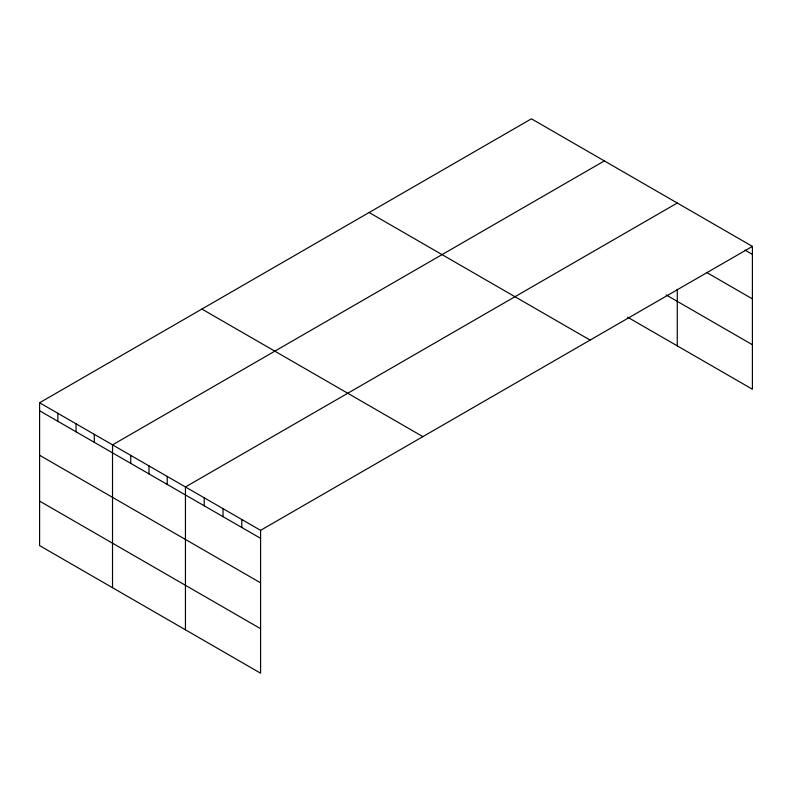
<?xml version="1.0" encoding="UTF-8"?>
<svg xmlns="http://www.w3.org/2000/svg" width="792" height="792" viewBox="0 0 792 792"><rect width="100%" height="100%" fill="white"/><g stroke="black" fill="none" stroke-linecap="round" stroke-linejoin="round"><path stroke-width="1.19" d="M627.64 317.206L752.4 389.238L752.4 246.391L531.422 118.81L39.6 402.762L39.6 545.609L260.578 673.19L260.578 530.343L39.6 402.762M604.346 160.915L112.523 444.866L112.523 587.704M677.269 203.019L185.447 486.961L185.447 629.808M260.578 530.343L752.4 246.391M745.094 250.163L752.4 254.38M706.484 272.379L752.4 298.881M666.121 294.921L752.4 344.738M369.122 212.513L590.099 340.095M201.901 309.058L422.878 436.639M39.6 410.751L260.578 538.332M39.6 455.252L260.578 582.833M39.6 501.098L260.578 628.68M677.269 289.288L677.269 345.857M241.798 519.502L241.798 527.482M223.017 508.652L223.017 516.641M204.227 497.812L204.227 505.801M167.221 476.438L167.221 484.427M148.985 465.914L148.985 473.903M130.759 455.39L130.759 463.379M94.297 434.343L94.297 442.322M76.062 423.809L76.062 431.798M57.836 413.285L57.836 421.275"/></g></svg>
